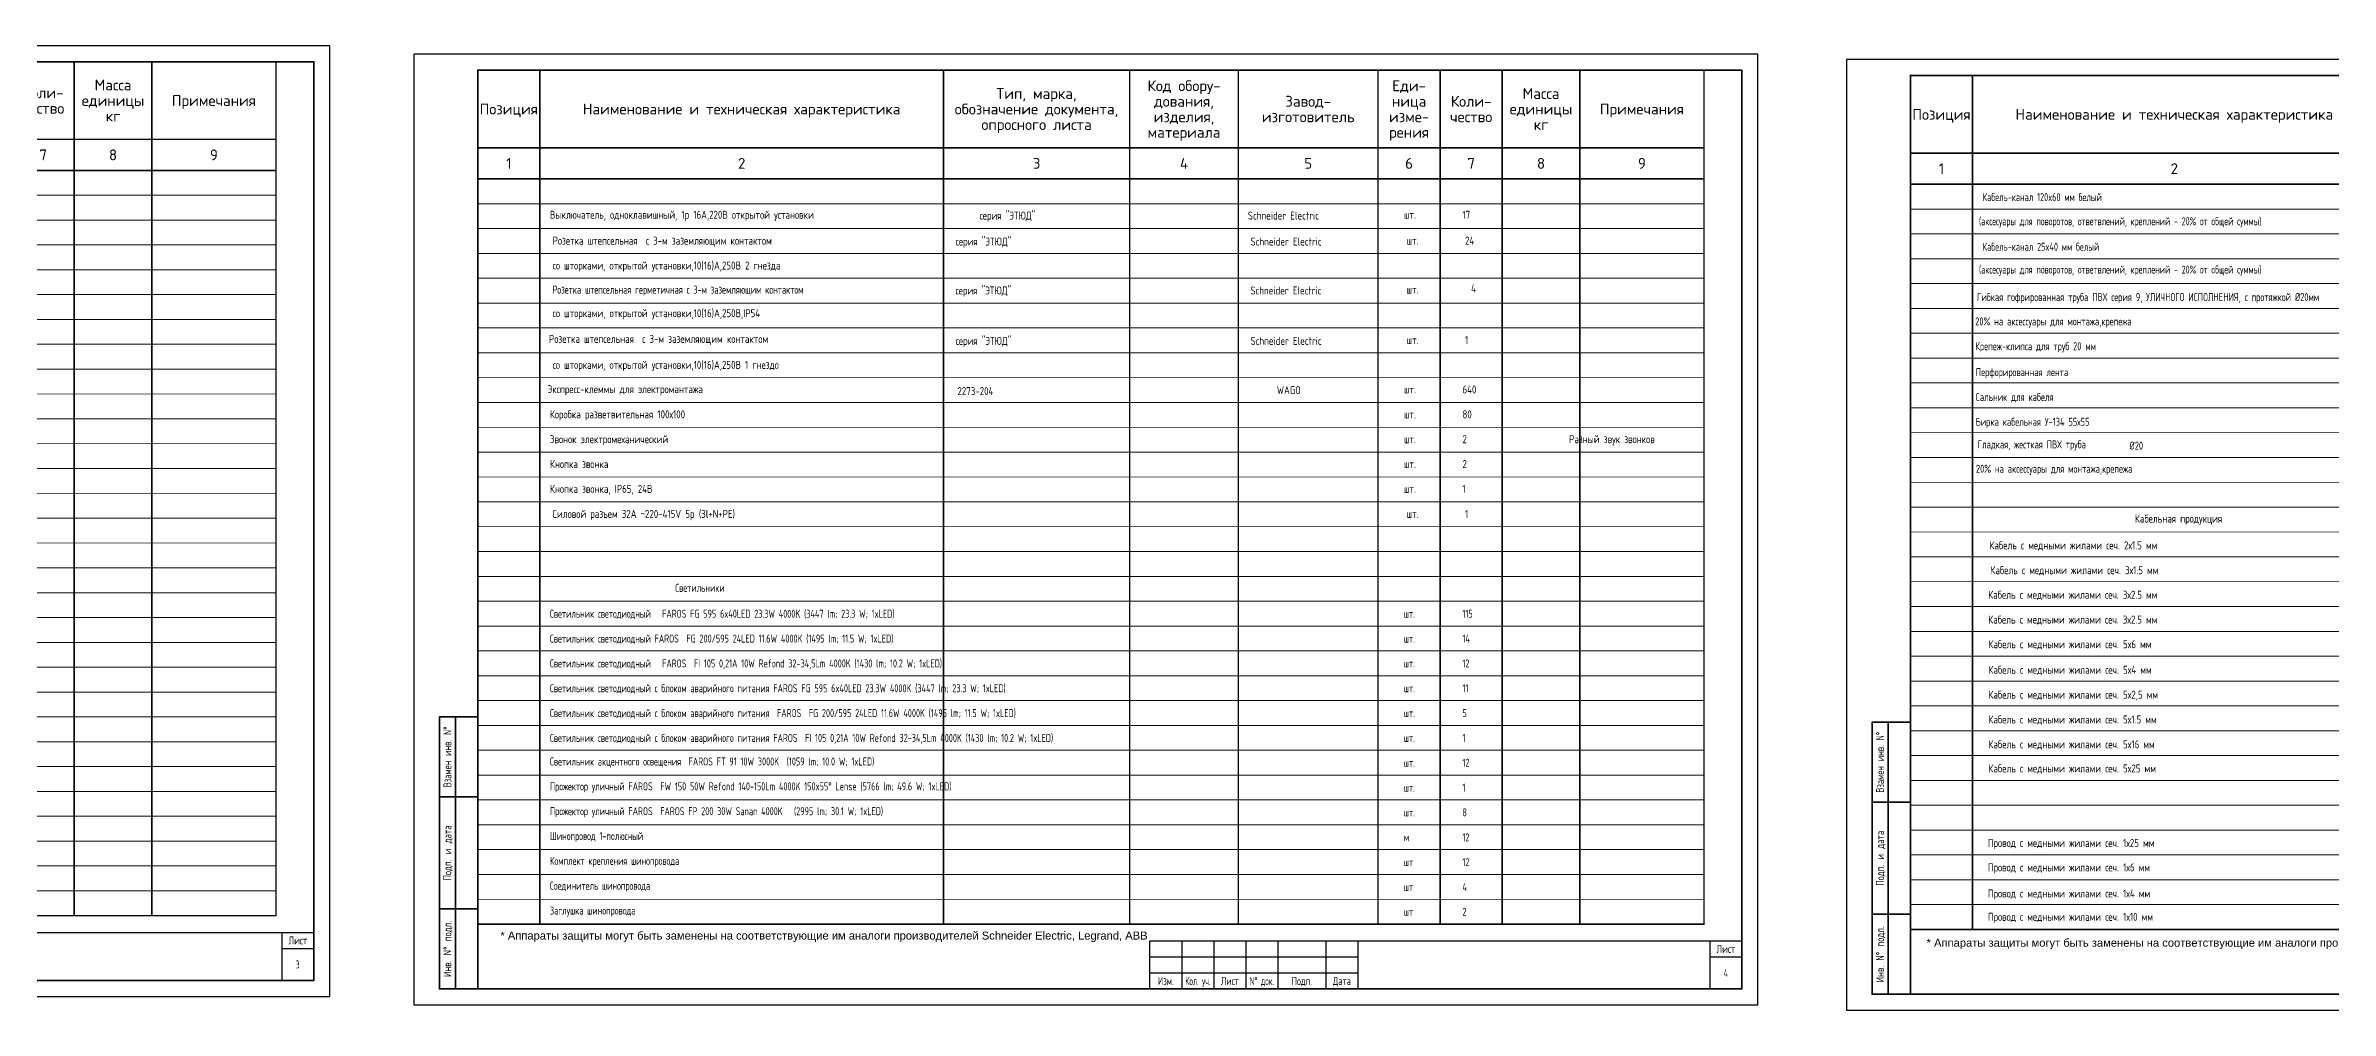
# Model space of a CAD drawing. Header units: metres. Extents: x -472 to 201, y -446 to -235.
# Drawn here: x -52.5 to 18.9, y -445.5 to -415.4 of the extents above; entities that cross this region are included whole.
import ezdxf
from ezdxf.enums import TextEntityAlignment as Align

# ---------------------------------------------------------------- set-up
doc = ezdxf.new("R2010")
doc.units = ezdxf.units.M
doc.header["$MEASUREMENT"] = 0
doc.layers.add('Elproject', color=7, linetype='Continuous')
doc.layers.add('ЭО_схема', color=250, linetype='Continuous')
doc.styles.add('-ISOCPEUR-', font='isocpeur.ttf')
doc.styles.add('Elproject', font='arial.ttf')
doc.styles.get("Standard").update_dxf_attribs({"font": 'txt.shx'})
doc.styles.add('Times', font='CS_Gost2304.shx')

# ---------------------------------------------------------------- blocks, each defined once
blk = doc.blocks.new('*U313')
at = {"const_width": 0.5}
blk.add_lwpolyline([(0, 0), (-395, 0), (-395, -35), (0, -35)], close=True, dxfattribs=at)
for points, const_width in [([(-375, 0), (-375, -35)], 0.5), ([(-245, 0), (-245, -35)], 0.5), ([(-185, 0), (-185, -35)], 0.5), ([(-150, 0), (-150, -35)], 0.5), ([(-105, 0), (-105, -35)], 0.5), ([(-85, 0), (-85, -35)], 0.5), ([(-65, 0), (-65, -35)], 0.5), ([(-40, 0), (-40, -35)], 0.5), ([(-395, -25), (0, -25)], 0.5), ([(0, -35), (0, -275), (-395, -275), (-395, -35)], 0.5), ([(-375, -35), (-375, -275)], 0.5), ([(-245, -35), (-245, -275)], 0.5), ([(-185, -35), (-185, -275)], 0.5), ([(-150, -35), (-150, -275)], 0.5), ([(-105, -35), (-105, -275)], 0.5), ([(-85, -35), (-85, -275)], 0.5), ([(-65, -35), (-65, -275)], 0.5), ([(-40, -35), (-40, -275)], 0.5), ([(0, -43), (-395, -43)], 0.3), ([(0, -51), (-395, -51)], 0.3), ([(0, -59), (-395, -59)], 0.3), ([(0, -67), (-395, -67)], 0.3), ([(0, -75), (-395, -75)], 0.3), ([(0, -83), (-395, -83)], 0.3), ([(0, -91), (-395, -91)], 0.3), ([(0, -99), (-395, -99)], 0.3), ([(0, -107), (-395, -107)], 0.3), ([(0, -115), (-395, -115)], 0.3), ([(0, -123), (-395, -123)], 0.3), ([(0, -131), (-395, -131)], 0.3), ([(0, -139), (-395, -139)], 0.3), ([(0, -147), (-395, -147)], 0.3), ([(0, -155), (-395, -155)], 0.3), ([(0, -163), (-395, -163)], 0.3), ([(0, -171), (-395, -171)], 0.3), ([(0, -179), (-395, -179)], 0.3), ([(0, -187), (-395, -187)], 0.3), ([(0, -195), (-395, -195)], 0.3), ([(0, -203), (-395, -203)], 0.3), ([(0, -211), (-395, -211)], 0.3), ([(0, -219), (-395, -219)], 0.3), ([(0, -227), (-395, -227)], 0.3), ([(0, -235), (-395, -235)], 0.3), ([(0, -243), (-395, -243)], 0.3), ([(0, -251), (-395, -251)], 0.3), ([(0, -259), (-395, -259)], 0.3), ([(0, -267), (-395, -267)], 0.3), ([(0, -275), (-395, -275)], 0.3)]:
    blk.add_lwpolyline(points, dxfattribs=dict(const_width=const_width))
at = {"style": '-ISOCPEUR-'}
for s, p in [('Тип, марка,', (-215, -7.5)), ('Код обору-', (-167.5, -5)), ('Еди-', (-95, -5)), ('Масса', (-52.5, -7.5)), ('Позиция', (-385, -12.5)), ('Наименование и техническая характеристика', (-310, -12.5)), ('обозначение документа,', (-215, -12.5)), ('дования,', (-167.5, -10)), ('изделия,', (-167.5, -15)), ('изготовитель', (-127.5, -15)), ('Завод-', (-127.5, -10)), ('изме-', (-95, -15)), ('ница', (-95, -10)), ('чество', (-75, -15)), ('Коли-', (-75, -10)), ('единицы', (-52.5, -12.5)), ('Примечания', (-20, -12.5)), ('опросного листа', (-215, -17.5)), ('материала', (-167.5, -20)), ('рения', (-95, -20)), ('кг', (-52.5, -17.5)), ('1', (-385, -30)), ('2', (-310, -30)), ('3', (-215, -30)), ('4', (-167.5, -30)), ('5', (-127.5, -30)), ('6', (-95, -30)), ('7', (-75, -30)), ('8', (-52.5, -30)), ('9', (-20, -30))]:
    blk.add_text(s, height=3.5, dxfattribs=at).set_placement(p, align=Align.MIDDLE_CENTER)

msp = doc.modelspace()

# ---------------------------------------------------------------- linework, layer by layer
at = {"layer": 'ЭО_схема'}
for points in [[(-85.586, -445.09), (-43.586, -445.09), (-43.586, -415.39), (-85.586, -415.39)], [(-40.965, -445.356), (1.035, -445.356), (1.035, -415.656), (-40.965, -415.656)], [(3.802, -445.522), (45.802, -445.522), (45.802, -415.822), (3.802, -415.822)]]:
    msp.add_lwpolyline(points, close=True, dxfattribs=at)
at = {"layer": 'ЭО_схема', "lineweight": 35}
for points in [[(-83.586, -444.59), (-44.086, -444.59), (-44.086, -415.89), (-83.586, -415.89)], [(-38.965, -444.856), (0.535, -444.856), (0.535, -416.156), (-38.965, -416.156)], [(5.802, -445.022), (45.302, -445.022), (45.302, -416.322), (5.802, -416.322)]]:
    msp.add_lwpolyline(points, close=True, dxfattribs=at)
for points in [[(-38.965, -444.856), (-40.165, -444.856), (-40.165, -442.356), (-40.165, -438.856), (-40.165, -436.356), (-38.965, -436.356)], [(-39.665, -444.856), (-39.665, -436.356)], [(5.802, -445.022), (4.602, -445.022), (4.602, -442.522), (4.602, -439.022), (4.602, -436.522), (5.802, -436.522)], [(5.102, -445.022), (5.102, -436.522)], [(-40.165, -438.856), (-38.965, -438.856)], [(4.602, -439.022), (5.802, -439.022)], [(-40.165, -442.356), (-38.965, -442.356)], [(4.602, -442.522), (5.802, -442.522)]]:
    msp.add_lwpolyline(points, dxfattribs=at)
at = {"layer": 'ЭО_схема', "lineweight": 25}
for points in [[(-62.586, -444.59), (-62.586, -443.09), (-44.086, -443.09)], [(-45.086, -443.09), (-45.086, -444.59)], [(-45.086, -443.59), (-44.086, -443.59)], [(-17.965, -444.856), (-17.965, -443.356), (0.535, -443.356)], [(-17.965, -443.856), (-11.465, -443.856)], [(-16.965, -443.356), (-16.965, -444.856)], [(-15.965, -443.356), (-15.965, -444.856)], [(-14.965, -443.356), (-14.965, -444.856)], [(-13.965, -443.356), (-13.965, -444.856)], [(-12.465, -443.356), (-12.465, -444.856)], [(-11.465, -443.356), (-11.465, -444.856)], [(-0.465, -443.356), (-0.465, -444.856)], [(-0.465, -443.856), (0.535, -443.856)], [(-17.965, -444.356), (-11.465, -444.356)]]:
    msp.add_lwpolyline(points, dxfattribs=at)

# ---------------------------------------------------------------- block references
at = {"layer": 'ЭО_схема', "color": 0, "linetype": 'Continuous', "xscale": 0.097, "yscale": 0.097, "zscale": 0.097}
for p in [(-45.271, -415.89), (-0.65, -416.156), (44.117, -416.322)]:
    msp.add_blockref('*U313', p, dxfattribs=at)

# ---------------------------------------------------------------- texts
at = {"layer": 'Elproject', "style": 'Elproject'}
for p in [(-38.26, -443.313), (6.306, -443.536)]:
    msp.add_text('* Аппараты защиты могут быть заменены на соответствующие им аналоги производителей Schneider Electric, Legrand, ABB ', height=0.25, dxfattribs=at).set_placement(p)
at = {"layer": 'ЭО_схема', "color": 0, "linetype": 'Continuous', "style": 'Times'}
for s, width, p in [('Кабель-канал 120x60 мм белый ', 0.8, (8.055, -420.244)), ('(аксесуары для поворотов, ответвлений, креплений - 20%%% от общей суммы)', 0.75, (7.943, -420.999)), ('Кабель-канал 25x40 мм белый ', 0.8, (8.055, -421.796)), ('(аксесуары для поворотов, ответвлений, креплений - 20%%% от общей суммы)', 0.75, (7.943, -422.507)), ('Розетка штепсельная герметичная с 3-м заземляющим контактом', 0.85, (-36.633, -423.135)), ('Гибкая гофрированная труба ПВХ серия 9, УЛИЧНОГО ИСПОЛНЕНИЯ, с протяжкой %%C20мм', 0.78, (7.876, -423.366)), ('20%%% на аксессуары для монтажа,крепежа ', 0.78, (7.827, -424.127)), ('Крепеж-клипса для труб 20 мм', 0.78, (7.827, -424.903)), ('Перфорированная лента', 0.78, (7.843, -425.712)), ('Сальник для кабеля', 0.78, (7.843, -426.488)), ('Бирка кабельная У-134 55х55', 0.78, (7.843, -427.264)), ('Гладкая, жесткая ПВХ труба', 0.78, (7.897, -427.969)), ('%%C20', 0.78, (12.648, -428.008)), ('20%%% на аксессуары для монтажа,крепежа ', 0.78, (7.849, -428.73)), ('Светильники', 0.8, (-32.797, -432.45)), ('Светильник светодиодный   FAROS FG 595 6x40LED 23.3W 4000K (3447 lm; 23.3 W; 1xLED)', 0.8, (-36.711, -433.259)), ('шт.', 0.8, (-10.027, -433.259)), ('115', 0.8, (-8.197, -433.259)), ('Светильник светодиодный FAROS  FG 200/595 24LED 11.6W 4000K (1495 lm; 11.5 W; 1xLED)', 0.8, (-36.711, -434.035)), ('шт.', 0.8, (-10.027, -434.035)), ('14', 0.8, (-8.197, -434.035)), ('Светильник светодиодный   FAROS  FI 105 0,21A 10W Refond 32-34,5Lm 4000K (1430 lm; 10.2 W; 1xLED)', 0.8, (-36.711, -434.811)), ('шт.', 0.8, (-10.027, -434.811)), ('12', 0.8, (-8.197, -434.811)), ('Светильник светодиодный с блоком аварийного питания FAROS FG 595 6x40LED 23.3W 4000K (3447 lm; 23.3 W; 1xLED)', 0.8, (-36.711, -435.587)), ('шт.', 0.8, (-10.027, -435.587)), ('11', 0.8, (-8.197, -435.587)), ('Светильник светодиодный с блоком аварийного питания  FAROS  FG 200/595 24LED 11.6W 4000K (1495 lm; 11.5 W; 1xLED)', 0.8, (-36.711, -436.363)), ('5', 0.8, (-8.197, -436.363)), ('Светильник светодиодный с блоком аварийного питания FAROS  FI 105 0,21A 10W Refond 32-34,5Lm 4000K (1430 lm; 10.2 W; 1xLED)', 0.8, (-36.711, -437.139)), ('шт.', 0.8, (-10.027, -436.363)), ('1', 0.8, (-8.197, -437.139)), ('Светильник акцентного освещения  FAROS FT 91 10W 3000K  (1059 lm; 10.0 W; 1xLED)', 0.8, (-36.711, -437.875)), ('шт.', 0.8, (-10.027, -437.139)), ('шт.', 0.8, (-10.027, -437.915)), ('12', 0.8, (-8.197, -437.915)), ('Прожектор уличный FAROS  FW 150 50W Refond 140-150Lm 4000K 150x55° Lense (5766 lm; 49.6 W; 1xLED) ', 0.8, (-36.711, -438.651)), ('шт.', 0.8, (-10.027, -438.691)), ('1', 0.8, (-8.197, -438.691)), ('Прожектор уличный FAROS  FAROS FP 200 30W Sanan 4000K   (2995 lm; 30.1 W; 1xLED)', 0.8, (-36.711, -439.427)), ('шт.', 0.8, (-10.027, -439.467)), ('8', 0.8, (-8.197, -439.467)), ('Шинопровод 1-полюсный', 0.8, (-36.711, -440.203)), ('м', 0.8, (-10.027, -440.243)), ('12', 0.8, (-8.197, -440.243)), ('Комплект крепления шинопровода', 0.8, (-36.711, -440.979)), ('шт', 0.8, (-10.027, -441.019)), ('12', 0.8, (-8.197, -441.019)), ('Соединитель шинопровода', 0.8, (-36.711, -441.755)), ('шт', 0.8, (-10.027, -441.795)), ('4', 0.8, (-8.197, -441.795)), ('Заглушка шинопровода', 0.8, (-36.711, -442.531)), ('шт', 0.8, (-10.027, -442.571)), ('2', 0.8, (-8.197, -442.571))]:
    msp.add_text(s, height=0.25, dxfattribs=dict(at, width=width)).set_placement(p)
for s, p in [('Выключатель, одноклавишный, 1р 16А,220В открытой установки', (-36.711, -420.796)), ('шт.', (-10.027, -420.796)), ('Розетка штепсельная  с 3-м заземляющим контактом', (-36.628, -421.605)), ('шт.', (-9.944, -421.605)), ('со шторками, открытой установки,10(16)А,250В 2 гнезда', (-36.628, -422.381)), ('шт.', (-9.949, -423.135)), ('со шторками, открытой установки,10(16)А,250В,IP54', (-36.626, -423.87)), ('Розетка штепсельная  с 3-м заземляющим контактом', (-36.741, -424.674)), ('шт.', (-9.944, -424.709)), ('со шторками, открытой установки,10(16)А,250В 1 гнездо', (-36.628, -425.485)), ('Экспресс-клеммы для электромантажа', (-36.784, -426.243)), ('2273-204', (-23.978, -426.304)), ('WAGO', (-13.997, -426.274)), ('шт.', (-10.027, -426.254)), ('Коробка разветвительная 100х100', (-36.711, -427.03)), ('шт.', (-10.027, -427.03)), ('Звонок электромеханический ', (-36.711, -427.806)), ('Разный звук звонков', (-4.867, -427.806)), ('шт.', (-10.027, -427.806)), ('Кнопка звонка ', (-36.711, -428.582)), ('шт.', (-10.027, -428.582)), ('Кнопка звонка, IP65, 24В ', (-36.711, -429.358)), ('шт.', (-10.027, -429.358)), ('Силовой разъем 32A ~220-415V 5p (3l+N+PE)', (-36.628, -430.141)), ('шт.', (-9.944, -430.141)), ('Кабельная продукция', (12.816, -430.288)), (' Кабель с медными жилами сеч. 2х1.5 мм', (8.141, -431.122)), (' Кабель с медными жилами сеч. 3х1.5 мм', (8.172, -431.899)), (' Кабель с медными жилами сеч. 3х2.5 мм', (8.104, -432.666)), (' Кабель с медными жилами сеч. 3х2.5 мм', (8.104, -433.442)), (' Кабель с медными жилами сеч. 5х6 мм', (8.111, -434.212)), (' Кабель с медными жилами сеч. 5х4 мм', (8.111, -435.01)), (' Кабель с медными жилами сеч. 5х2,5 мм', (8.111, -435.786)), (' Кабель с медными жилами сеч. 5х1.5 мм', (8.111, -436.562)), (' Кабель с медными жилами сеч. 5х16 мм', (8.111, -437.338)), (' Кабель с медными жилами сеч. 5х25 мм', (8.111, -438.092)), (' Провод с медными жилами сеч. 1х25 мм', (8.091, -440.42)), (' Провод с медными жилами сеч. 1х6 мм', (8.091, -441.183)), (' Провод с медными жилами сеч. 1х4 мм', (8.091, -441.997)), (' Провод с медными жилами сеч. 1х10 мм', (8.091, -442.728))]:
    msp.add_text(s, height=0.25, dxfattribs=at).set_placement(p)
at = {"layer": 'ЭО_схема', "style": 'Times'}
for s, p in [('серия "ЭТЮД"', (-23.287, -420.822)), ('Schneider Electric', (-14.902, -420.822)), ('серия "ЭТЮД"', (-24.034, -421.632)), ('Schneider Electric', (-14.819, -421.632)), ('серия "ЭТЮД"', (-24.039, -423.161)), ('Schneider Electric', (-14.824, -423.161)), ('серия "ЭТЮД"', (-24.034, -424.736)), ('Schneider Electric', (-14.819, -424.736))]:
    msp.add_text(s, height=0.25, dxfattribs=at).set_placement(p)
at = {"layer": 'ЭО_схема', "color": 7, "linetype": 'Continuous', "style": 'Times'}
msp.add_text('17', height=0.25, dxfattribs=at).set_placement((-8.197, -420.796))
at = {"layer": 'ЭО_схема', "linetype": 'Continuous', "style": 'Times'}
for s, p in [('24', (-8.115, -421.605)), ('4', (-7.928, -423.092)), ('1', (-8.115, -424.709)), ('640', (-8.197, -426.254)), ('80', (-8.197, -427.03)), ('2', (-8.197, -427.806)), ('2', (-8.197, -428.582)), ('1', (-8.197, -429.358)), ('1', (-8.115, -430.141))]:
    msp.add_text(s, height=0.25, dxfattribs=at).set_placement(p)
at = {"layer": 'ЭО_схема', "lineweight": -3}
for s, width, p in [('Взамен инв. N°', 0.7, (-39.915, -437.606)), ('Взамен инв. N°', 0.7, (4.852, -437.772)), ('Подп. и дата', 0.75, (-39.915, -440.606)), ('Подп. и дата', 0.75, (4.852, -440.772)), ('Инв. N° подл.', 0.75, (-39.915, -443.606)), ('Инв. N° подл.', 0.75, (4.852, -443.772))]:
    msp.add_text(s, height=0.25, rotation=90, dxfattribs=dict(at, width=width)).set_placement(p, align=Align.MIDDLE_CENTER)
at = {"layer": 'ЭО_схема', "lineweight": 25, "width": 0.75}
for p in [(-44.586, -443.34), (0.035, -443.606)]:
    msp.add_text('Лист', height=0.25, dxfattribs=at).set_placement(p, align=Align.MIDDLE_CENTER)
at = {"layer": 'ЭО_схема', "lineweight": 25, "ltscale": 100, "style": 'Times', "width": 0.7}
for s, p in [('3', (-44.653, -444.216)), ('4', (-0.032, -444.482))]:
    msp.add_text(s, height=0.25, dxfattribs=at).set_placement(p)
at = {"layer": 'ЭО_схема', "lineweight": 25, "ltscale": 100, "style": 'Times'}
for s, width, p in [('Изм.', 0.9, (-17.465, -444.606)), ('Кол. уч.', 0.7, (-16.465, -444.606)), ('Лист', 0.9, (-15.465, -444.606)), ('N° док.', 0.7, (-14.465, -444.606)), ('Подп.', 0.9, (-13.215, -444.606)), ('Дата', 0.9, (-11.965, -444.606))]:
    msp.add_text(s, height=0.25, dxfattribs=dict(at, width=width)).set_placement(p, align=Align.MIDDLE_CENTER)

doc.saveas('drawing.dxf')
